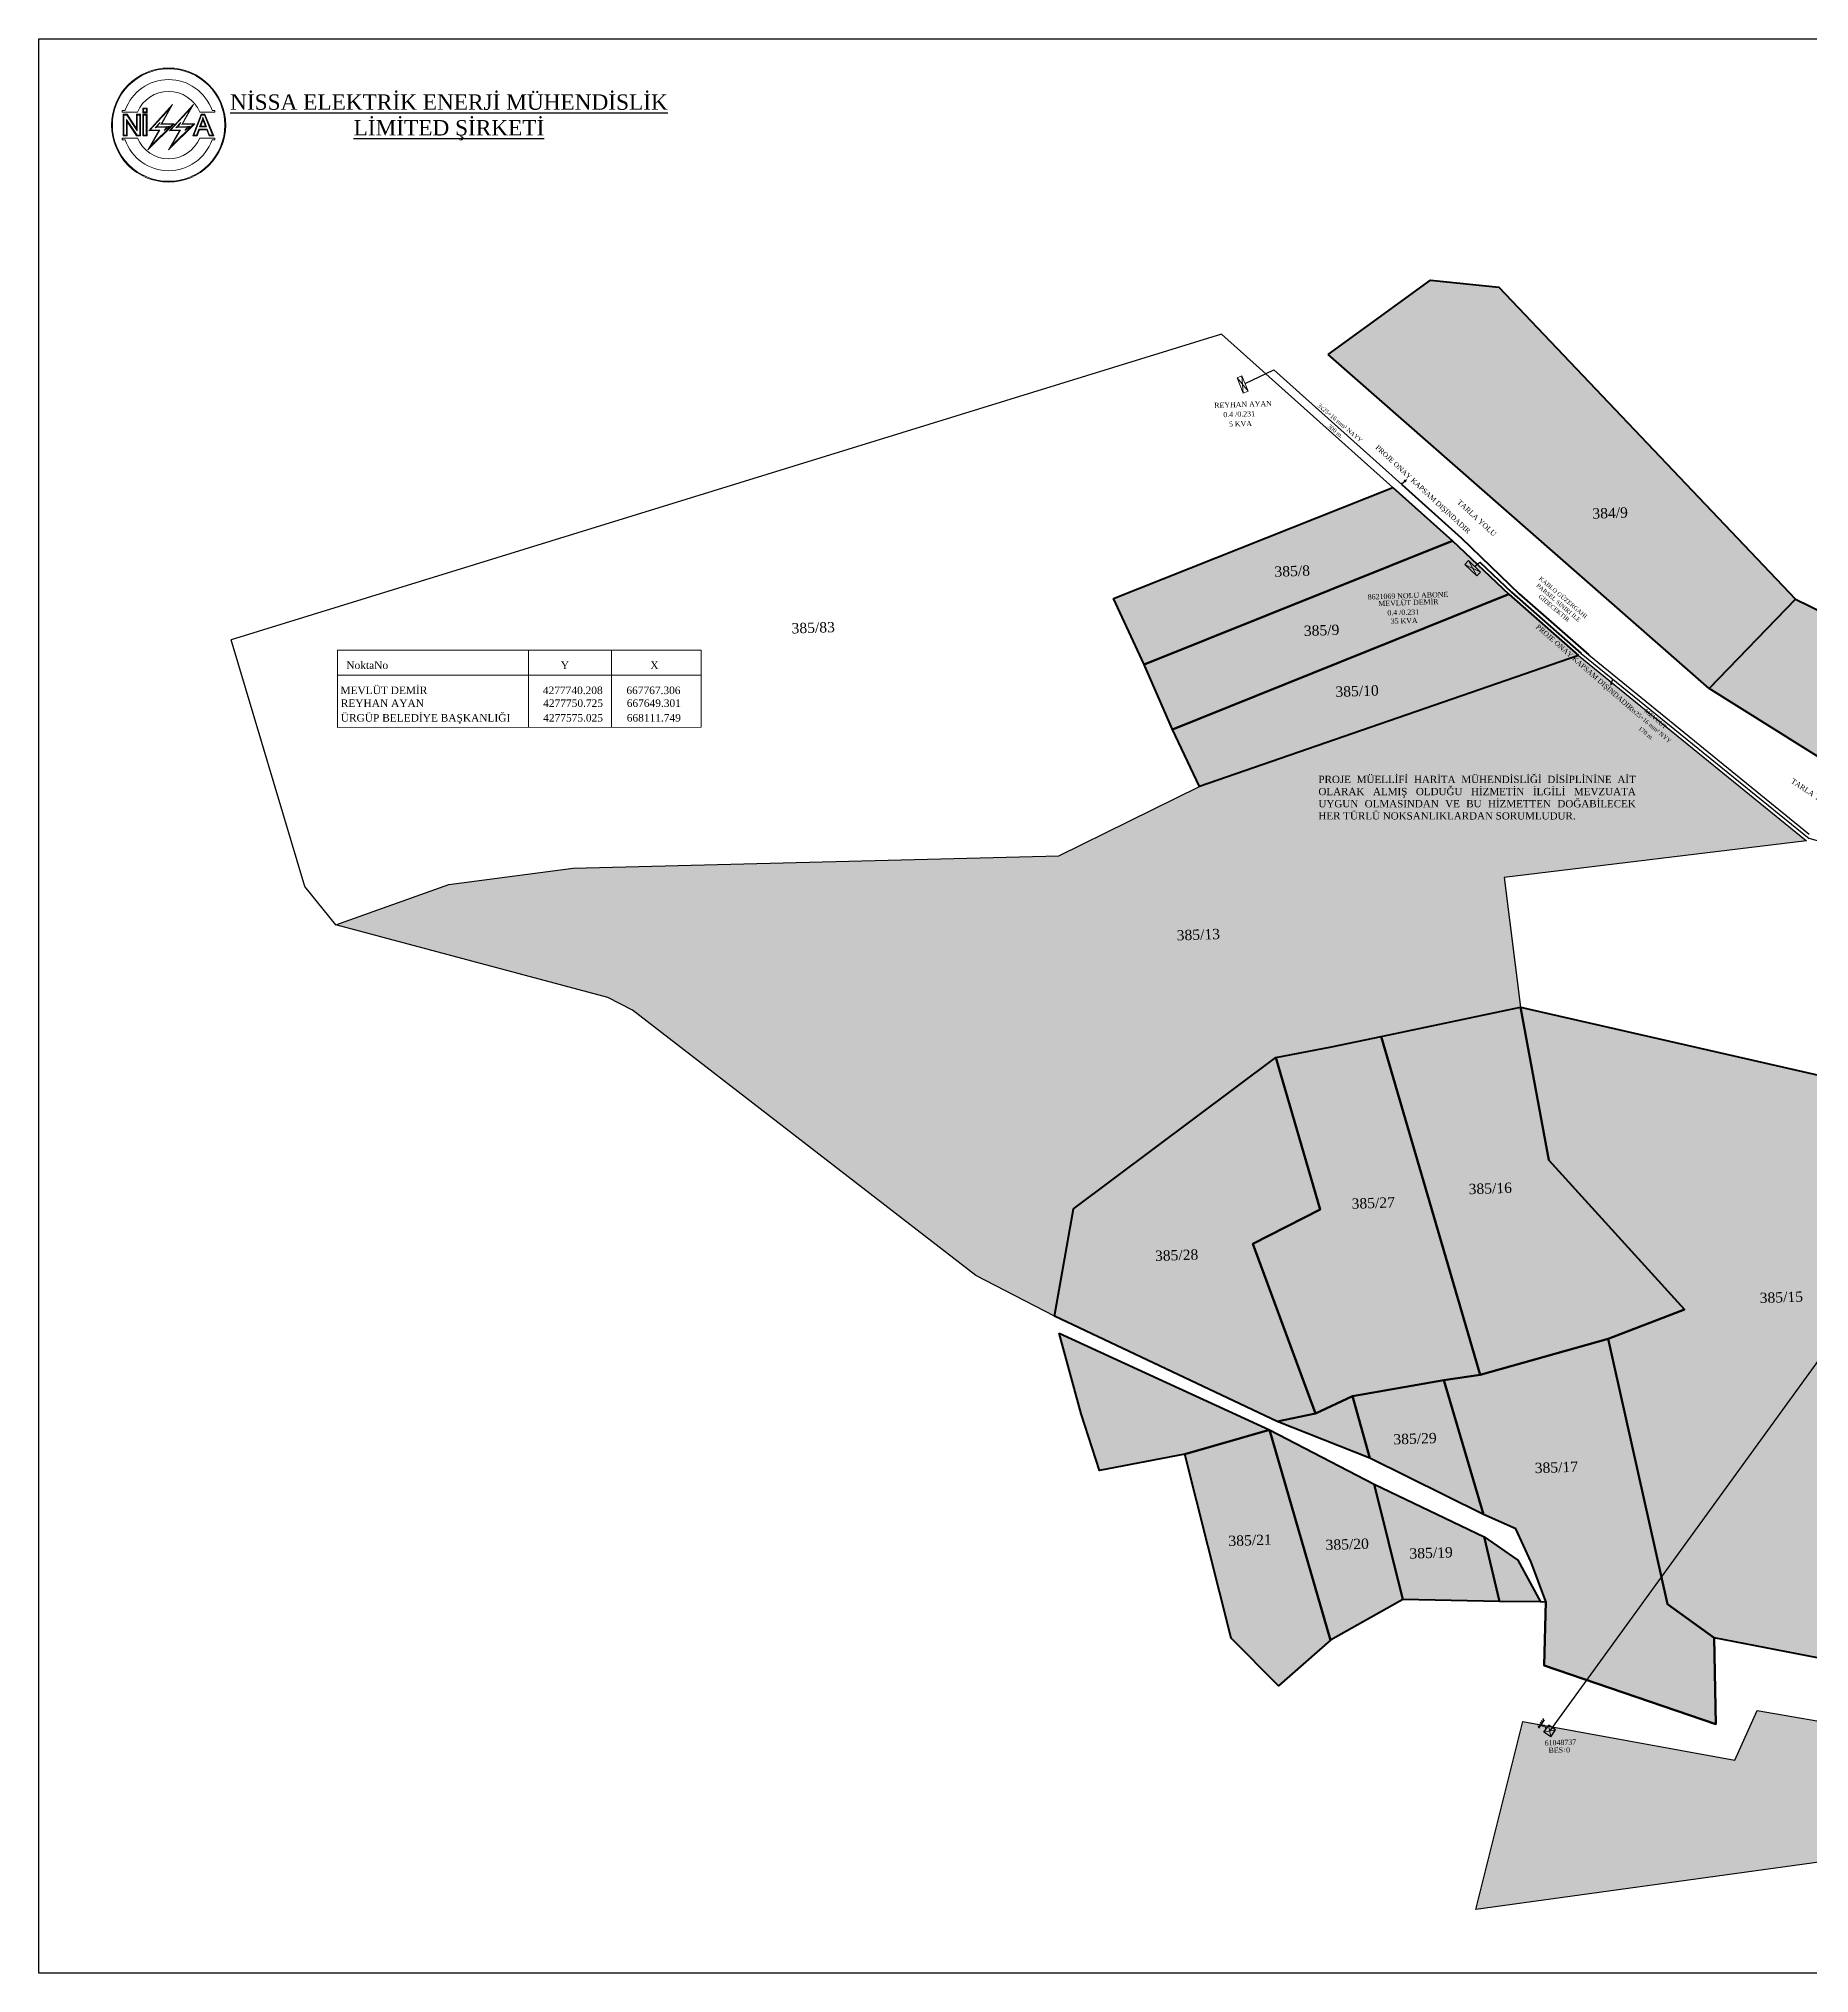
# Model space of a CAD drawing. Header units: metres. Extents: x 665631 to 671054, y 4275967 to 4279024.
# Drawn here: x 667351 to 667866, y 4277331 to 4277894 of the extents above; entities that cross this region are included whole.
import ezdxf

# ---------------------------------------------------------------- set-up
doc = ezdxf.new("R2010")
doc.units = ezdxf.units.M
doc.layers.get('0').update_dxf_attribs({"color": 5, "lineweight": 0})
for name, color, linetype, lineweight in [('BıNA2015', 30, 'Continuous', 0), ('Elk - Yazı', 7, 'Continuous', 25), ('HAT', 6, 'Continuous', 13), ('HAT_ENH', 56, 'Continuous', 9), ('KADASTRO2017', 40, 'Continuous', 60), ('KADSTRODANALıNANSON', 171, 'Continuous', 30), ('KO_C', 3, 'Continuous', 13), ('KO_M', 72, 'Continuous', 13), ('KO_R', 1, 'Continuous', 13), ('KUVVET', 1, 'Continuous', 25), ('NADI', 7, 'Continuous', 15), ('SEMBOL', 7, 'Continuous', 25), ('YAZI', 30, 'Continuous', 15)]:
    doc.layers.add(name, color=color, linetype=linetype, lineweight=lineweight)
doc.layers.add('SEMBOLLER', color=7, linetype='Continuous')
doc.styles.add('Elektrik Yazı', font='times.ttf')
doc.styles.get("Standard").update_dxf_attribs({"font": 'times.ttf'})

# ---------------------------------------------------------------- blocks, each defined once
blk = doc.blocks.new('DİREK CİNSİ')
at = {"layer": 'BıNA2015'}
for s, height, p in [('BES ', 3, (667785.8, 4277389.5)), ('+', 1.5, (667794.4, 4277390.8)), ('-', 1.5, (667794.7, 4277389.6)), ('0', 3, (667796, 4277389.7))]:
    blk.add_text(s, height=height, rotation=1.8725, dxfattribs=at).set_placement(p)
blk = doc.blocks.new('DİREL')
at = {"layer": 'SEMBOLLER', "color": 1, "linetype": 'ByBlock'}
for p, q in [((642491.9, 4266651.4, -0.1), (642491.8, 4266646.5, -0.1)), ((642496.7, 4266651.3, -0.1), (642491.9, 4266651.4, -0.1)), ((642496.7, 4266651.3, -0.1), (642496.7, 4266646.5, -0.1)), ((642490.6, 4266641.4), (642491.1, 4266642.5)), ((642490.7, 4266642.5), (642496.6, 4266642.5)), ((642496.7, 4266646.5, -0.1), (642491.8, 4266646.5, -0.1)), ((642491.9, 4266641.4), (642492.4, 4266642.5)), ((642494.3, 4266646.5), (642493.1, 4266644.1)), ((642493.1, 4266644.1), (642494.3, 4266644.1)), ((642493.1, 4266641.4), (642493.6, 4266642.5)), ((642494.3, 4266644.1), (642493.6, 4266642.5)), ((642494.4, 4266641.4), (642494.9, 4266642.5)), ((642495.6, 4266641.4), (642496.1, 4266642.5))]:
    blk.add_line(p, q, dxfattribs=at)
blk = doc.blocks.new('Mevcut Demir Direk')
at = {"layer": 'HAT', "color": 1}
for p, q in [((-1.7, -0.2), (1.7, 0.2)), ((-0.2, 1.7), (0.2, -1.7))]:
    blk.add_line(p, q, dxfattribs=at)
at = {"layer": 'KUVVET', "xscale": 0.4999999999999997, "yscale": 0.4999999999999997, "zscale": 0.4999999999999997, "rotation": 52.25621584656826}
blk.add_blockref('DİREL', (1490293.58, -1559903.2, 0.03), dxfattribs=at)
blk = doc.blocks.new('ok işareti')
at = {"color": 1, "lineweight": 30}
blk.add_line((667901.49, 4277659.91, 520.24), (667901.75, 4277660.25), dxfattribs=at)
at = {"color": 1, "linetype": 'ByBlock', "lineweight": -2, "elevation": 520.24}
blk.add_lwpolyline([(667902.92, 4277660.22), (667901.49, 4277659.91)], dxfattribs=at)
at = {"color": 1, "lineweight": 30}
blk.add_solid([(667902.77, 4277660.93, 520.24), (667904.18, 4277660.44, 520.24), (667903.05, 4277659.63, 520.24)], dxfattribs=at)

msp = doc.modelspace()

# ---------------------------------------------------------------- hatches: boundary and pattern name
at = {"layer": 'KADASTRO2017'}
for points in [[(667726.32, 4277801.97), (667756.1, 4277823.62), (667775.96, 4277821.64), (667862.29, 4277730.8), (667837.2, 4277704.82)], [(667663.96, 4277731), (667745.16, 4277763.34), (667762.51, 4277747.8), (667672.81, 4277711.83)], [(667672.81, 4277711.83), (667762.51, 4277747.8), (667778.89, 4277732.28), (667681.1, 4277692.93)], [(667799.18, 4277714.48), (667688.91, 4277676.33), (667681.1, 4277692.93), (667778.89, 4277732.28)], [(667892, 4277716.28), (667923.16, 4277670.53), (667901.27, 4277664.74), (667837.2, 4277704.82), (667862.29, 4277730.8)], [(667770.52, 4277505.22), (667741.8, 4277603.67), (667782.31, 4277612.19), (667790.54, 4277567.63), (667829.96, 4277524.26), (667807.77, 4277515.73)], [(667882.18, 4277589.35), (667907.12, 4277430.37), (667889.71, 4277418.88), (667838.6, 4277428.69), (667825.02, 4277438.49), (667807.77, 4277515.73), (667829.96, 4277524.26), (667790.54, 4277567.63), (667782.31, 4277612.19)], [(667722.71, 4277494.02), (667704.47, 4277543.3), (667724.03, 4277553.3), (667711.18, 4277597.54), (667727.36, 4277600.66), (667741.8, 4277603.67), (667770.52, 4277505.22), (667759.99, 4277503.72), (667733.47, 4277499.05)], [(667704.47, 4277543.3), (667722.71, 4277494.02), (667711.52, 4277491.62), (667646.78, 4277522.25), (667652.26, 4277553.49), (667711.18, 4277597.54), (667724.03, 4277553.3)], [(667648.14, 4277517.35), (667709.32, 4277489.23), (667684.65, 4277482.11), (667659.83, 4277477.36), (667654.48, 4277493.88)], [(667770.52, 4277505.22), (667807.77, 4277515.73), (667825.02, 4277438.49), (667838.6, 4277428.69), (667839.09, 4277403.61), (667789.16, 4277420.69), (667789.68, 4277439.27), (667785.43, 4277450.73), (667780.91, 4277460.42), (667771.55, 4277464.58), (667759.99, 4277503.72)], [(667733.47, 4277499.05), (667759.99, 4277503.72), (667771.55, 4277464.58), (667738.47, 4277480.96)], [(667738.47, 4277480.96), (667711.52, 4277491.62), (667722.71, 4277494.02), (667733.47, 4277499.05)], [(667698.14, 4277428.67), (667684.65, 4277482.11), (667709.32, 4277489.23), (667726.99, 4277428.07), (667711.88, 4277414.74)], [(667739.7, 4277473.46), (667748.06, 4277439.92), (667726.99, 4277428.07), (667709.32, 4277489.23)], [(667748.06, 4277439.92), (667739.7, 4277473.46), (667771.69, 4277458.08), (667776.14, 4277439.33)], [(667776.14, 4277439.33), (667771.69, 4277458.08), (667781.48, 4277451.28), (667788.06, 4277439.16)]]:
    msp.add_hatch(color=256, dxfattribs=at).paths.add_polyline_path(points)
at = {"layer": 'KADSTRODANALıNANSON'}
for points in [[(667726.32, 4277801.97), (667756.1, 4277823.62), (667775.96, 4277821.64), (667862.29, 4277730.8), (667837.2, 4277704.82)], [(667663.96, 4277731), (667745.16, 4277763.34), (667762.51, 4277747.8), (667672.81, 4277711.83)], [(667672.81, 4277711.83), (667762.51, 4277747.8), (667778.89, 4277732.28), (667681.1, 4277692.93)], [(667799.18, 4277714.48), (667688.91, 4277676.33), (667681.1, 4277692.93), (667778.89, 4277732.28)], [(667892, 4277716.28), (667923.16, 4277670.53), (667901.27, 4277664.74), (667837.2, 4277704.82), (667862.29, 4277730.8)], [(667711.18, 4277597.54), (667652.26, 4277553.49), (667646.78, 4277522.25), (667623.87, 4277534.15), (667523.99, 4277611.31), (667516.9, 4277615), (667437.77, 4277636.08), (667470.63, 4277647.82), (667506.78, 4277652.56), (667648.05, 4277656.22), (667688.91, 4277676.33), (667799.18, 4277714.48), (667865.49, 4277660.59), (667777.57, 4277649.87), (667782.31, 4277612.19), (667741.8, 4277603.67), (667727.36, 4277600.66)], [(667770.52, 4277505.22), (667741.8, 4277603.67), (667782.31, 4277612.19), (667790.54, 4277567.63), (667829.96, 4277524.26), (667807.77, 4277515.73)], [(667882.18, 4277589.35), (667907.12, 4277430.37), (667889.71, 4277418.88), (667838.6, 4277428.69), (667825.02, 4277438.49), (667807.77, 4277515.73), (667829.96, 4277524.26), (667790.54, 4277567.63), (667782.31, 4277612.19)], [(667722.71, 4277494.02), (667704.47, 4277543.3), (667724.03, 4277553.3), (667711.18, 4277597.54), (667727.36, 4277600.66), (667741.8, 4277603.67), (667770.52, 4277505.22), (667759.99, 4277503.72), (667733.47, 4277499.05)], [(667704.47, 4277543.3), (667722.71, 4277494.02), (667711.52, 4277491.62), (667646.78, 4277522.25), (667652.26, 4277553.49), (667711.18, 4277597.54), (667724.03, 4277553.3)], [(667648.14, 4277517.35), (667709.32, 4277489.23), (667684.65, 4277482.11), (667659.83, 4277477.36), (667654.48, 4277493.88)], [(667770.52, 4277505.22), (667807.77, 4277515.73), (667825.02, 4277438.49), (667838.6, 4277428.69), (667839.09, 4277403.61), (667789.16, 4277420.69), (667789.68, 4277439.27), (667785.43, 4277450.73), (667780.91, 4277460.42), (667771.55, 4277464.58), (667759.99, 4277503.72)], [(667733.47, 4277499.05), (667759.99, 4277503.72), (667771.55, 4277464.58), (667738.47, 4277480.96)], [(667738.47, 4277480.96), (667711.52, 4277491.62), (667722.71, 4277494.02), (667733.47, 4277499.05)], [(667698.14, 4277428.67), (667684.65, 4277482.11), (667709.32, 4277489.23), (667726.99, 4277428.07), (667711.88, 4277414.74)], [(667739.7, 4277473.46), (667748.06, 4277439.92), (667726.99, 4277428.07), (667709.32, 4277489.23)], [(667748.06, 4277439.92), (667739.7, 4277473.46), (667771.69, 4277458.08), (667776.14, 4277439.33)], [(667962.59, 4277376.36), (667769.3, 4277349.68), (667782.97, 4277404.4), (667844.67, 4277393.12), (667851.09, 4277407.62), (667879.18, 4277402.72), (667891.46, 4277405.95), (667952.56, 4277451.08), (667982.71, 4277461.87), (667999.21, 4277452.94), (668001.72, 4277419.28), (668022.05, 4277392.43), (668004.29, 4277389.69)], [(667776.14, 4277439.33), (667771.69, 4277458.08), (667781.48, 4277451.28), (667788.06, 4277439.16)]]:
    msp.add_hatch(color=256, dxfattribs=at).paths.add_polyline_path(points)

# ---------------------------------------------------------------- linework, layer by layer
at = {"color": 1, "lineweight": 30}
for p, q in [((667695.33, 4277807.96), (667407.32, 4277718.99)), ((667745.16, 4277763.34), (667695.33, 4277807.96)), ((667428.73, 4277647.23), (667407.32, 4277718.99)), ((667437.77, 4277636.08), (667428.73, 4277647.23))]:
    msp.add_line(p, q, dxfattribs=at)
at = {"color": 141, "true_color": 0xadddf7}
for p, q in [((667699.86, 4277795.23), (667703.09, 4277791.33)), ((667701.26, 4277795.8), (667701.68, 4277790.76)), ((667767.12, 4277742.05), (667769.58, 4277737.62)), ((667766.07, 4277740.95), (667770.62, 4277738.72))]:
    msp.add_line(p, q, dxfattribs=at)
at = {"color": 4, "lineweight": 30}
for p, q in [((667702.17, 4277793.57), (667710.53, 4277797.54)), ((667747.81, 4277764.15), (667710.53, 4277797.54)), ((667768.87, 4277740.39), (667770.43, 4277741.62, 0.01)), ((667954.04, 4277636.98, 1123.69), (667866.25, 4277661.19))]:
    msp.add_line(p, q, dxfattribs=at)
at = {"color": 7, "lineweight": 30}
msp.add_lwpolyline([(667351.34, 4277893.87), (668317.68, 4277893.87), (668317.68, 4277331.14), (667351.34, 4277331.14)], close=True, dxfattribs=at)
at = {"color": 141, "true_color": 0xadddf7}
for points in [[(667701.26, 4277795.8), (667703.09, 4277791.33), (667701.68, 4277790.76), (667699.86, 4277795.23)], [(667767.12, 4277742.05), (667770.62, 4277738.72), (667769.58, 4277737.62), (667766.07, 4277740.95)]]:
    msp.add_lwpolyline(points, close=True, dxfattribs=at)
at = {"color": 32, "lineweight": 30, "true_color": 0xcd6928}
msp.add_lwpolyline([(667790.78, 4277401.62), (667964.13, 4277640.67)], dxfattribs=at)
at = {"layer": 'KADASTRO2017'}
for p, q in [((667663.96, 4277731), (667745.16, 4277763.34)), ((667745.16, 4277763.34), (667762.51, 4277747.8)), ((667747.81, 4277764.15), (667765.16, 4277748.62)), ((667765.16, 4277748.62), (667781.9, 4277732.4)), ((667672.81, 4277711.83), (667663.96, 4277731)), ((667663.96, 4277731), (667663.96, 4277731)), ((667778.89, 4277732.28), (667799.18, 4277714.48)), ((667779.65, 4277732.88, 0.01), (667799.94, 4277715.08, 0.01)), ((667781.9, 4277732.4), (667802.19, 4277714.61)), ((667799.18, 4277714.48), (667688.91, 4277676.33)), ((667799.18, 4277714.48), (667799.18, 4277714.48)), ((667672.81, 4277711.83), (667672.81, 4277711.83)), ((667688.91, 4277676.33), (667681.1, 4277692.93)), ((667759.99, 4277503.72), (667770.52, 4277505.22)), ((667788.06, 4277439.16), (667789.68, 4277439.27)), ((667789.68, 4277439.27), (667789.16, 4277420.69)), ((667839.09, 4277403.61), (667838.6, 4277428.69)), ((667789.16, 4277420.69), (667839.09, 4277403.61))]:
    msp.add_line(p, q, dxfattribs=at)
at = {"layer": 'KADASTRO2017', "color": 1}
for p, q in [((667762.51, 4277747.8), (667672.81, 4277711.83)), ((667672.81, 4277711.83), (667762.51, 4277747.8)), ((667762.51, 4277747.8), (667778.89, 4277732.28)), ((667778.89, 4277732.28), (667681.1, 4277692.93)), ((667681.1, 4277692.93), (667778.89, 4277732.28)), ((667681.1, 4277692.93), (667672.81, 4277711.83))]:
    msp.add_line(p, q, dxfattribs=at)
at = {"layer": 'KADASTRO2017', "color": 4}
msp.add_line((667770.43, 4277741.62, 0.01), (667779.65, 4277732.88, 0.01), dxfattribs=at)
at = {"layer": 'KADASTRO2017'}
for points in [[(667726.32, 4277801.97, 0), (667756.1, 4277823.62, 0), (667775.96, 4277821.64, 0), (667862.29, 4277730.8, 0), (667837.2, 4277704.82, 0), (667726.32, 4277801.97, 0)], [(667892, 4277716.28, 0), (667923.16, 4277670.53, 0), (667901.27, 4277664.74, 0), (667837.2, 4277704.82, 0), (667862.29, 4277730.8, 0), (667892, 4277716.28, 0)], [(667770.52, 4277505.22, 0), (667741.8, 4277603.67, 0), (667782.31, 4277612.19, 0), (667790.54, 4277567.63, 0), (667829.96, 4277524.26, 0), (667807.77, 4277515.73, 0), (667770.52, 4277505.22, 0)], [(667882.18, 4277589.35, 0), (667907.12, 4277430.37, 0), (667889.71, 4277418.88, 0), (667838.6, 4277428.69, 0), (667825.02, 4277438.49, 0), (667807.77, 4277515.73, 0), (667829.96, 4277524.26, 0), (667790.54, 4277567.63, 0), (667782.31, 4277612.19, 0), (667882.18, 4277589.35, 0)], [(667722.71, 4277494.02, 0), (667704.47, 4277543.3, 0), (667724.03, 4277553.3, 0), (667711.18, 4277597.54, 0), (667727.36, 4277600.66, 0), (667741.8, 4277603.67, 0), (667770.52, 4277505.22, 0), (667759.99, 4277503.72, 0), (667733.47, 4277499.05, 0), (667722.71, 4277494.02, 0)], [(667704.47, 4277543.3, 0), (667722.71, 4277494.02, 0), (667711.52, 4277491.62, 0), (667646.78, 4277522.25, 0), (667652.26, 4277553.49, 0), (667711.18, 4277597.54, 0), (667724.03, 4277553.3, 0), (667704.47, 4277543.3, 0)], [(667648.14, 4277517.35, 0), (667709.32, 4277489.23, 0), (667684.65, 4277482.11, 0), (667659.83, 4277477.36, 0), (667654.48, 4277493.88, 0), (667648.14, 4277517.35, 0)], [(667770.52, 4277505.22, 0), (667807.77, 4277515.73, 0), (667825.02, 4277438.49, 0), (667838.6, 4277428.69, 0), (667839.09, 4277403.61, 0), (667789.16, 4277420.69, 0), (667789.68, 4277439.27, 0), (667785.43, 4277450.73, 0), (667780.91, 4277460.42, 0), (667771.55, 4277464.58, 0), (667759.99, 4277503.72, 0), (667770.52, 4277505.22, 0)], [(667733.47, 4277499.05, 0), (667759.99, 4277503.72, 0), (667771.55, 4277464.58, 0), (667738.47, 4277480.96, 0), (667733.47, 4277499.05, 0)], [(667738.47, 4277480.96, 0), (667711.52, 4277491.62, 0), (667722.71, 4277494.02, 0), (667733.47, 4277499.05, 0), (667738.47, 4277480.96, 0)], [(667698.14, 4277428.67, 0), (667684.65, 4277482.11, 0), (667709.32, 4277489.23, 0), (667726.99, 4277428.07, 0), (667711.88, 4277414.74, 0), (667698.14, 4277428.67, 0)], [(667739.7, 4277473.46, 0), (667748.06, 4277439.92, 0), (667726.99, 4277428.07, 0), (667709.32, 4277489.23, 0), (667739.7, 4277473.46, 0)], [(667748.06, 4277439.92, 0), (667739.7, 4277473.46, 0), (667771.69, 4277458.08, 0), (667776.14, 4277439.33, 0), (667748.06, 4277439.92, 0)], [(667776.14, 4277439.33, 0), (667771.69, 4277458.08, 0), (667781.48, 4277451.28, 0), (667788.06, 4277439.16, 0), (667776.14, 4277439.33, 0)]]:
    msp.add_polyline3d(points, close=True, dxfattribs=at)
at = {"layer": 'KADSTRODANALıNANSON'}
for p, q in [((667663.96, 4277731), (667745.16, 4277763.34)), ((667745.16, 4277763.34), (667762.51, 4277747.8)), ((667672.81, 4277711.83), (667663.96, 4277731)), ((667663.96, 4277731), (667663.96, 4277731)), ((667778.89, 4277732.28), (667799.18, 4277714.48)), ((667799.18, 4277714.48), (667688.91, 4277676.33)), ((667688.91, 4277676.33), (667799.18, 4277714.48)), ((667799.18, 4277714.48), (667799.18, 4277714.48)), ((667799.18, 4277714.48), (667865.49, 4277660.59)), ((667672.81, 4277711.83), (667672.81, 4277711.83)), ((667688.91, 4277676.33), (667681.1, 4277692.93)), ((667865.49, 4277660.59), (667777.57, 4277649.87)), ((667777.57, 4277649.87), (667782.31, 4277612.19)), ((667516.9, 4277615), (667437.77, 4277636.08)), ((667523.99, 4277611.31), (667516.9, 4277615)), ((667623.87, 4277534.15), (667523.99, 4277611.31)), ((667782.31, 4277612.19), (667741.8, 4277603.67)), ((667741.8, 4277603.67), (667727.36, 4277600.66)), ((667711.18, 4277597.54), (667652.26, 4277553.49)), ((667727.36, 4277600.66), (667711.18, 4277597.54)), ((667711.18, 4277597.54), (667711.18, 4277597.54)), ((667652.26, 4277553.49), (667646.78, 4277522.25)), ((667646.78, 4277522.25), (667623.87, 4277534.15)), ((667759.99, 4277503.72), (667770.52, 4277505.22)), ((667788.06, 4277439.16), (667789.68, 4277439.27)), ((667789.68, 4277439.27), (667789.16, 4277420.69)), ((667839.09, 4277403.61), (667838.6, 4277428.69)), ((667789.16, 4277420.69), (667839.09, 4277403.61))]:
    msp.add_line(p, q, dxfattribs=at)
at = {"layer": 'KADSTRODANALıNANSON', "color": 4}
for p, q in [((667747.81, 4277764.15), (667765.16, 4277748.62)), ((667765.16, 4277748.62), (667781.9, 4277732.4)), ((667770.43, 4277741.62, 0.01), (667779.65, 4277732.88, 0.01)), ((667779.65, 4277732.88, 0.01), (667799.94, 4277715.08, 0.01)), ((667781.9, 4277732.4), (667802.19, 4277714.61)), ((667799.94, 4277715.08, 0.01), (667866.25, 4277661.19, 0.01)), ((667802.19, 4277714.61), (667866.28, 4277662.52))]:
    msp.add_line(p, q, dxfattribs=at)
at = {"layer": 'KADSTRODANALıNANSON', "color": 1}
for p, q in [((667762.51, 4277747.8), (667672.81, 4277711.83)), ((667672.81, 4277711.83), (667762.51, 4277747.8)), ((667762.51, 4277747.8), (667778.89, 4277732.28)), ((667778.89, 4277732.28), (667681.1, 4277692.93)), ((667681.1, 4277692.93), (667778.89, 4277732.28)), ((667681.1, 4277692.93), (667672.81, 4277711.83)), ((667648.05, 4277656.22), (667688.91, 4277676.33)), ((667470.63, 4277647.82), (667506.78, 4277652.56)), ((667506.78, 4277652.56), (667648.05, 4277656.22)), ((667437.77, 4277636.08), (667470.63, 4277647.82))]:
    msp.add_line(p, q, dxfattribs=at)
at = {"layer": 'KADSTRODANALıNANSON'}
for points in [[(667726.32, 4277801.97, 0), (667756.1, 4277823.62, 0), (667775.96, 4277821.64, 0), (667862.29, 4277730.8, 0), (667837.2, 4277704.82, 0), (667726.32, 4277801.97, 0)], [(667892, 4277716.28, 0), (667923.16, 4277670.53, 0), (667901.27, 4277664.74, 0), (667837.2, 4277704.82, 0), (667862.29, 4277730.8, 0), (667892, 4277716.28, 0)], [(667770.52, 4277505.22, 0), (667741.8, 4277603.67, 0), (667782.31, 4277612.19, 0), (667790.54, 4277567.63, 0), (667829.96, 4277524.26, 0), (667807.77, 4277515.73, 0), (667770.52, 4277505.22, 0)], [(667882.18, 4277589.35, 0), (667907.12, 4277430.37, 0), (667889.71, 4277418.88, 0), (667838.6, 4277428.69, 0), (667825.02, 4277438.49, 0), (667807.77, 4277515.73, 0), (667829.96, 4277524.26, 0), (667790.54, 4277567.63, 0), (667782.31, 4277612.19, 0), (667882.18, 4277589.35, 0)], [(667722.71, 4277494.02, 0), (667704.47, 4277543.3, 0), (667724.03, 4277553.3, 0), (667711.18, 4277597.54, 0), (667727.36, 4277600.66, 0), (667741.8, 4277603.67, 0), (667770.52, 4277505.22, 0), (667759.99, 4277503.72, 0), (667733.47, 4277499.05, 0), (667722.71, 4277494.02, 0)], [(667704.47, 4277543.3, 0), (667722.71, 4277494.02, 0), (667711.52, 4277491.62, 0), (667646.78, 4277522.25, 0), (667652.26, 4277553.49, 0), (667711.18, 4277597.54, 0), (667724.03, 4277553.3, 0), (667704.47, 4277543.3, 0)], [(667648.14, 4277517.35, 0), (667709.32, 4277489.23, 0), (667684.65, 4277482.11, 0), (667659.83, 4277477.36, 0), (667654.48, 4277493.88, 0), (667648.14, 4277517.35, 0)], [(667770.52, 4277505.22, 0), (667807.77, 4277515.73, 0), (667825.02, 4277438.49, 0), (667838.6, 4277428.69, 0), (667839.09, 4277403.61, 0), (667789.16, 4277420.69, 0), (667789.68, 4277439.27, 0), (667785.43, 4277450.73, 0), (667780.91, 4277460.42, 0), (667771.55, 4277464.58, 0), (667759.99, 4277503.72, 0), (667770.52, 4277505.22, 0)], [(667733.47, 4277499.05, 0), (667759.99, 4277503.72, 0), (667771.55, 4277464.58, 0), (667738.47, 4277480.96, 0), (667733.47, 4277499.05, 0)], [(667738.47, 4277480.96, 0), (667711.52, 4277491.62, 0), (667722.71, 4277494.02, 0), (667733.47, 4277499.05, 0), (667738.47, 4277480.96, 0)], [(667698.14, 4277428.67, 0), (667684.65, 4277482.11, 0), (667709.32, 4277489.23, 0), (667726.99, 4277428.07, 0), (667711.88, 4277414.74, 0), (667698.14, 4277428.67, 0)], [(667739.7, 4277473.46, 0), (667748.06, 4277439.92, 0), (667726.99, 4277428.07, 0), (667709.32, 4277489.23, 0), (667739.7, 4277473.46, 0)], [(667748.06, 4277439.92, 0), (667739.7, 4277473.46, 0), (667771.69, 4277458.08, 0), (667776.14, 4277439.33, 0), (667748.06, 4277439.92, 0)], [(667776.14, 4277439.33, 0), (667771.69, 4277458.08, 0), (667781.48, 4277451.28, 0), (667788.06, 4277439.16, 0), (667776.14, 4277439.33, 0)]]:
    msp.add_polyline3d(points, close=True, dxfattribs=at)
at = {"layer": 'KADSTRODANALıNANSON', "color": 253, "true_color": 0x9898cc}
msp.add_polyline3d([(667962.59, 4277376.36, 0), (667769.3, 4277349.68, 0), (667782.97, 4277404.4, 0), (667844.67, 4277393.12, 0), (667851.09, 4277407.62, 0), (667879.18, 4277402.72, 0), (667891.46, 4277405.95, 0), (667952.56, 4277451.08, 0), (667982.71, 4277461.87, 0), (667999.21, 4277452.94, 0), (668001.72, 4277419.28, 0), (668022.05, 4277392.43, 0), (668004.29, 4277389.69, 0), (667962.59, 4277376.36, 0)], close=True, dxfattribs=at)
at = {"layer": 'KO_C', "lineweight": 0}
for p, q in [((667438.22, 4277716.02), (667543.96, 4277716.02)), ((667438.22, 4277716.02), (667438.22, 4277693.5)), ((667493.83, 4277716.02), (667493.83, 4277693.58)), ((667517.93, 4277716.02), (667517.93, 4277693.61)), ((667543.96, 4277716.02), (667543.96, 4277693.65)), ((667438.22, 4277708.71), (667543.96, 4277708.71)), ((667438.22, 4277693.5), (667543.96, 4277693.65))]:
    msp.add_line(p, q, dxfattribs=at)
at = {"layer": 'YAZI', "color": 7}
for p, q in [((667375.65, 4277872.5), (667375.65, 4277873.03)), ((667375.65, 4277873.03), (667376.49, 4277873.03)), ((667380.06, 4277872.5), (667375.65, 4277872.5)), ((667402.6, 4277872.5), (667398.18, 4277872.5)), ((667401.75, 4277873.03), (667402.6, 4277873.03)), ((667402.6, 4277873.03), (667402.6, 4277872.5)), ((667380.06, 4277864.97), (667375.65, 4277864.97)), ((667375.65, 4277864.97), (667375.65, 4277864.44)), ((667375.65, 4277864.44), (667376.49, 4277864.44)), ((667402.6, 4277864.97), (667398.18, 4277864.97)), ((667401.75, 4277864.44), (667402.6, 4277864.44)), ((667402.6, 4277864.44), (667402.6, 4277864.97))]:
    msp.add_line(p, q, dxfattribs=at)
at = {"layer": 'YAZI', "color": 7, "lineweight": 0}
for points in [[(667375.92, 4277865.59), (667377.1, 4277865.59), (667377.1, 4277869.7), (667379.83, 4277865.59), (667380.96, 4277865.59), (667380.96, 4277871.88), (667379.78, 4277871.88), (667379.78, 4277867.77), (667377.04, 4277871.88), (667375.92, 4277871.88)], [(667376.13, 4277865.81), (667376.88, 4277865.81), (667376.88, 4277870.41), (667379.95, 4277865.81), (667380.75, 4277865.81), (667380.75, 4277871.67), (667380, 4277871.67), (667380, 4277867.07), (667376.93, 4277871.67), (667376.13, 4277871.67)], [(667381.58, 4277872.34), (667382.9, 4277872.34), (667382.9, 4277873.66), (667381.58, 4277873.66)], [(667382.84, 4277865.59), (667382.84, 4277871.88), (667381.63, 4277871.88), (667381.63, 4277865.59)], [(667381.79, 4277872.55), (667382.69, 4277872.55), (667382.69, 4277873.45), (667381.79, 4277873.45)], [(667382.63, 4277865.81), (667382.63, 4277871.67), (667381.84, 4277871.67), (667381.84, 4277865.81)], [(667396.14, 4277865.59), (667397.42, 4277865.59), (667398.07, 4277867.37), (667400.22, 4277867.37), (667400.89, 4277865.59), (667402.25, 4277865.59), (667399.68, 4277871.88), (667398.56, 4277871.88)], [(667396.46, 4277865.81), (667397.27, 4277865.81), (667397.92, 4277867.58), (667400.37, 4277867.58), (667401.04, 4277865.81), (667401.93, 4277865.81), (667399.54, 4277871.67), (667398.71, 4277871.67)], [(667398.95, 4277870.45), (667399.11, 4277871.04), (667399.11, 4277871.01), (667399.28, 4277870.49), (667399.51, 4277869.83), (667400.13, 4277868.22), (667398.15, 4277868.22), (667398.79, 4277869.93)], [(667399.12, 4277870.29), (667399.31, 4277869.76), (667399.82, 4277868.43), (667398.46, 4277868.43), (667398.99, 4277869.86)]]:
    msp.add_lwpolyline(points, close=True, dxfattribs=at)
at = {"layer": 'YAZI', "color": 7}
for points in [[(667383.34, 4277867.07), (667386.28, 4277867.15), (667383.03, 4277861.58), (667390.7, 4277869.12), (667387.14, 4277869.06), (667390.27, 4277874.7)], [(667383.66, 4277867.22), (667386.52, 4277867.29), (667383.93, 4277862.7), (667390.34, 4277868.97), (667386.9, 4277868.91), (667389.55, 4277873.69)], [(667389.38, 4277867.07), (667392.32, 4277867.15), (667389.08, 4277861.58), (667396.74, 4277869.12), (667393.18, 4277869.06), (667396.32, 4277874.7)], [(667389.71, 4277867.22), (667392.57, 4277867.29), (667389.97, 4277862.7), (667396.38, 4277868.97), (667392.94, 4277868.91), (667395.6, 4277873.69)], [(667385.18, 4277867.96), (667388.61, 4277868.14), (667387.83, 4277867.17), (667389.34, 4277868.44), (667385.82, 4277868.3), (667386.65, 4277869.48)], [(667391.22, 4277867.96), (667394.66, 4277868.14), (667393.88, 4277867.17), (667395.38, 4277868.44), (667391.87, 4277868.3), (667392.7, 4277869.48)]]:
    msp.add_lwpolyline(points, close=True, dxfattribs=at)
for radius in [16.6, 16.36]:
    msp.add_circle((667389.12, 4277868.74), radius, dxfattribs=at)
for centre, radius, start, end in [((667389.12, 4277868.6), 13.39, 19.352, 160.648), ((667389.12, 4277868.74), 9.81, 22.5675, 157.4325), ((667389.12, 4277868.87), 13.39, 199.352, 340.648), ((667389.12, 4277868.74), 9.81, 202.5675, 337.4325)]:
    msp.add_arc(centre, radius, start, end, dxfattribs=at)

# ---------------------------------------------------------------- block references
at = {"lineweight": 30}
for p, xscale, yscale, zscale, rotation in [((1885350.44, 1267580.57, -390.18), 0.75, 0.75, 0.75, 30.89740439088144), ((-1805135.57, 6382061.86, -390.16), 0.7499999999999999, 0.7499999999999999, 0.7499999999999999, 238.4781974422715)]:
    msp.add_blockref('ok işareti', p, dxfattribs=dict(at, xscale=xscale, yscale=yscale, zscale=zscale, rotation=rotation))
at = {"xscale": 0.5, "yscale": 0.5, "zscale": 0.5}
msp.add_blockref('DİREK CİNSİ', (333897.58, 2138700.5), dxfattribs=at)
at = {"layer": 'HAT', "rotation": 183.7796568890227}
msp.add_blockref('Mevcut Demir Direk', (667790.78, 4277401.62), dxfattribs=at)

# ---------------------------------------------------------------- texts
at = {"color": 254, "lineweight": 13, "true_color": 0xcecce6}
for rotation, p in [(317.1864, (667739.97, 4277774.76, 483.85)), (318.7638, (667786.64, 4277722.56, 526.06))]:
    msp.add_text('PROJE ONAY KAPSAM DIŞINDADIR', height=1.4495, rotation=rotation, dxfattribs=at).set_placement(p)
at = {"layer": 'BıNA2015'}
msp.add_text('61048737 ', height=1.5, rotation=1.8725, dxfattribs=at).set_placement((667789.35, 4277397.39))
at = {"layer": 'Elk - Yazı', "color": 7, "lineweight": 30, "insert": (667397.02, 4277877.67), "char_height": 4.4817, "width": 147.2627, "attachment_point": 1, "style": 'Elektrik Yazı'}
msp.add_mtext('\\pxqc;{\\L\\C240;\\c2367469;NİSSA ELEKTRİK ENERJİ MÜHENDİSLİK\\PLİMİTED ŞİRKETİ}', dxfattribs=at)
at = {"layer": 'HAT_ENH', "color": 1, "char_height": 1.2193, "width": 17.8763, "attachment_point": 1, "rotation": 319.7472}
for s, insert in [('\\A1;\\pxqc;3x25+16 mm² NAYY', (667723.37, 4277788.38, -2692.36)), ('\\A1;\\pxqc;300 m.', (667722.02, 4277785.97, -2692.36)), ('\\pxqc;KABLO GÜZERGAHI PARSEL SINIRI İLE GİDECEKTİR', (667788.25, 4277737.61, 2692.36)), ('\\A1;\\pxqc;3x25+16 mm² NYY', (667813.75, 4277700.47, -2692.36)), ('\\pxqc;MEVCUT', (667815.16, 4277702.27, 2692.36)), ('\\A1;\\pxqc;170 m.', (667812.4, 4277698.06, -2692.36))]:
    msp.add_mtext(s, dxfattribs=dict(at, insert=insert))
at = {"layer": 'KO_M', "lineweight": 0}
for s, height, p in [('NoktaNo', 2.192, (667440.82, 4277710.54)), ('Y', 2.19, (667503.18, 4277710.54)), ('X', 2.19, (667529.21, 4277710.54))]:
    msp.add_text(s, height=height, dxfattribs=at).set_placement(p)
at = {"layer": 'KO_R', "lineweight": 0}
for s, height, p in [('MEVLÜT DEMİR', 2.1921, (667439.09, 4277703.23)), ('4277740.208', 2.1921, (667497.98, 4277703.23)), ('667767.306', 2.192, (667522.27, 4277703.23)), ('ÜRGÜP BELEDİYE BAŞKANLIĞI', 2.1921, (667439.19, 4277695.23)), ('REYHAN AYAN ', 2.1921, (667439.19, 4277699.5)), ('4277750.725', 2.1921, (667498.07, 4277699.5)), ('4277575.025', 2.1921, (667498.07, 4277695.23)), ('667649.301', 2.192, (667522.37, 4277699.5)), ('668111.749', 2.192, (667522.37, 4277695.23))]:
    msp.add_text(s, height=height, dxfattribs=at).set_placement(p)
at = {"layer": 'NADI', "color": 32, "lineweight": 0, "true_color": 0xcd6928}
for s, height, rotation, p in [('5 KVA', 1.5, 1.8663, (667697.53, 4277781)), ('TARLA YOLU', 1.5, 317.3202, (667763.72, 4277758.86)), ('  8621069 NOLU ABONE', 1.5004, 1.8663, (667736.74, 4277730.7)), ('35 KVA', 1.5, 1.8663, (667744.56, 4277723.69)), ('TARLA YOLU', 1.5, 326.2448, (667860.8, 4277677.58))]:
    msp.add_text(s, height=height, rotation=rotation, dxfattribs=at).set_placement(p)
at = {"layer": 'NADI', "color": 32, "true_color": 0xcd6928, "attachment_point": 1, "rotation": 1.8663}
for s, insert, char_height, width in [('REYHAN AYAN', (667693.21, 4277787.98), 1.5004, 34.3846), ('\\pxqc; 0.4 /0.231{\\C7; }', (667689.41, 4277785.06), 1.5004, 21.5245), ('384/9', (667803.14, 4277757.24), 3.001, 68.7691), ('385/8', (667710.69, 4277740.35), 3.001, 68.7691), ('MEVLÜT DEMİR', (667740.92, 4277730.32), 1.5004, 34.3846), ('\\pxqc; 0.4 /0.231{\\C7; }', (667737.12, 4277727.41), 1.5004, 21.5245), ('385/83', (667570.25, 4277723.85), 3.001, 68.7691), ('385/9', (667719.23, 4277723.13), 3.001, 68.7691), ('385/10', (667728.42, 4277705.42), 3.001, 68.7691), ('385/13', (667682.25, 4277634.57), 3.001, 68.7691), ('385/27', (667733.13, 4277556.51), 3.001, 68.7691), ('385/16', (667767.16, 4277560.76), 3.001, 68.7691), ('385/28', (667675.94, 4277541.34), 3.001, 68.7691), ('385/15', (667851.8, 4277529.09), 3.001, 68.7691), ('385/29', (667745.27, 4277487.97), 3.001, 68.7691), ('385/17', (667786.38, 4277479.62), 3.001, 68.7691), ('385/21', (667697.3, 4277458.41), 3.001, 68.7691), ('385/20', (667725.55, 4277457.24), 3.001, 68.7691), ('385/19', (667749.95, 4277454.74), 3.001, 68.7691)]:
    msp.add_mtext(s, dxfattribs=dict(at, insert=insert, char_height=char_height, width=width))
at = {"layer": 'SEMBOL', "color": 1, "lineweight": 25, "insert": (667723.53, 4277679.49, -839.98), "char_height": 2.1222, "width": 92.013, "attachment_point": 1}
msp.add_mtext('\\pxqj;{\\C256;PROJE MÜELLİFİ HARİTA MÜHENDİSLİĞİ DİSİPLİNİNE AİT OLARAK ALMIŞ OLDUĞU HİZMETİN İLGİLİ MEVZUATA UYGUN OLMASINDAN VE BU HİZMETTEN DOĞABİLECEK HER TÜRLÜ NOKSANLIKLARDAN SORUMLUDUR.}', dxfattribs=at)

doc.saveas('drawing.dxf')
